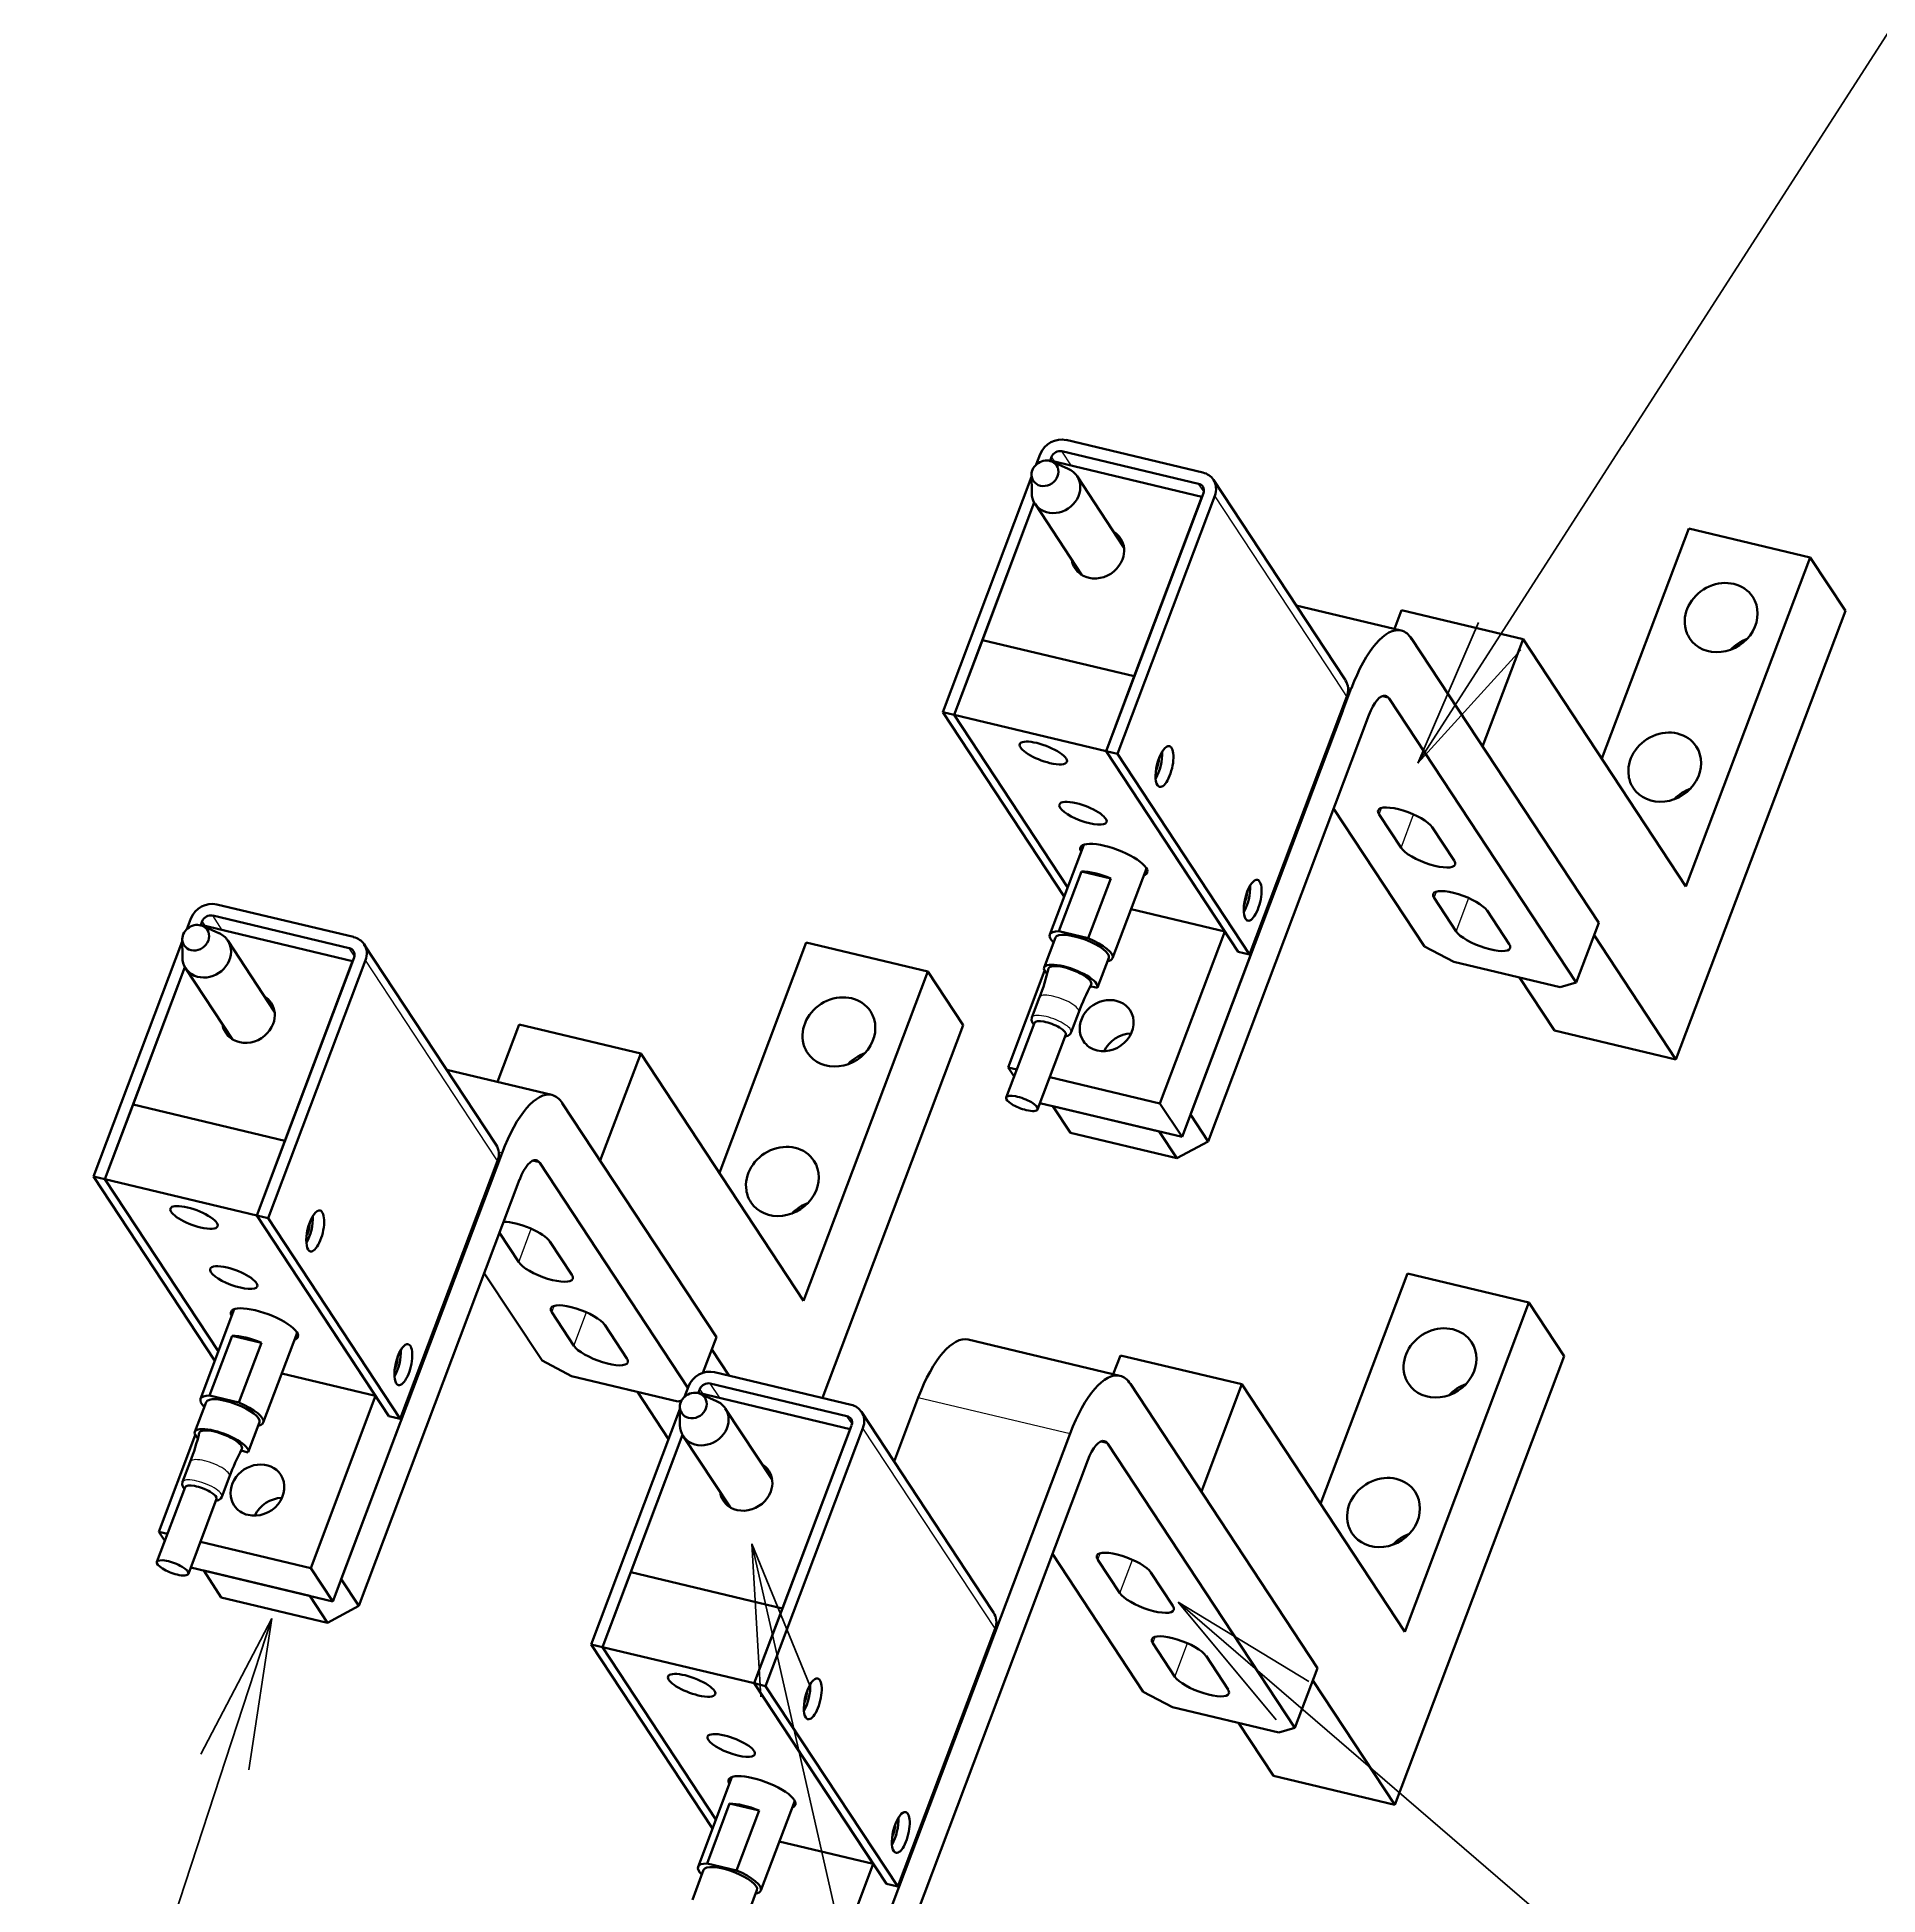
# Model space of a CAD drawing. Header units: millimetres. Extents: x 9439 to 18429, y 1498 to 3280.
# Drawn here: x 11571.8 to 11791.1, y 2044.4 to 2265.9 of the extents above; entities that cross this region are included whole.
import ezdxf

# ---------------------------------------------------------------- set-up
doc = ezdxf.new("R2010")
doc.units = ezdxf.units.MM
doc.layers.add('word_dim', color=253, linetype='Continuous')
doc.styles.get("Standard").update_dxf_attribs({"font": 'romans.shx', "bigfont": 'bigfont.shx'})
doc.dimstyles.new('RS1-6', dxfattribs={"dimscale": 6, "dimtxt": 3.5, "dimasz": 3, "dimexe": 1, "dimexo": 0, "dimgap": 1, "dimtad": 3, "dimdsep": 46, "dimtxsty": 'Standard', "dimblk1": 'OPEN', "dimblk2": 'OPEN', "dimsah": 1, "dimcen": 0, "dimclrd": 256, "dimclre": 256, "dimclrt": 3, "dimadec": 0, "dimazin": 0, "dimtfac": 1, "dimtmove": 0, "dimatfit": 3, "dimldrblk": 'OPEN', "dimfxl": 0, "dimtolj": 1, "dimtzin": 0, "dimarcsym": 0})

# ---------------------------------------------------------------- blocks, each defined once
blk = doc.blocks.new('A$C283119B7')
at = {"color": 7, "lineweight": 35, "ltscale": 0.418454}
for p, q in [((534.61, 93.96), (518.33, 97.84)), ((517.82, 96.51), (534.1, 92.62)), ((433.41, 38.6), (417.12, 42.49)), ((416.62, 41.15), (432.9, 37.26)), ((492.69, -17.16), (476.41, -13.28)), ((475.91, -14.62), (492.19, -18.5))]:
    blk.add_line(p, q, dxfattribs=at)
at = {"color": 7, "lineweight": 35, "ltscale": 0.033514}
for p, q in [((515.23, 96.15), (514.75, 94.9)), ((414.02, 40.8), (413.55, 39.54)), ((473.31, -14.97), (472.84, -16.22))]:
    blk.add_line(p, q, dxfattribs=at)
at = {"color": 7, "lineweight": 35, "ltscale": 0.013005}
for p, q in [((516.4, 95.34), (516.58, 95.83)), ((415.2, 39.99), (415.38, 40.47))]:
    blk.add_line(p, q, dxfattribs=at)
at = {"color": 7, "lineweight": 35, "ltscale": 0.001095}
for p, q in [((516.41, 95.38), (516.4, 95.34)), ((474.5, -15.74), (474.48, -15.78))]:
    blk.add_line(p, q, dxfattribs=at)
at = {"color": 7, "lineweight": 35, "ltscale": 0.46495}
for p, q in [((516.41, 95.38), (534.5, 91.07)), ((403.78, 9.72), (421.87, 5.4)), ((474.5, -15.74), (492.59, -20.05))]:
    blk.add_line(p, q, dxfattribs=at)
at = {"color": 7, "lineweight": 13, "ltscale": 0.017255}
for p, q in [((516.96, 95.25), (516.58, 95.83)), ((415.76, 39.9), (415.38, 40.47)), ((475.05, -15.87), (474.67, -15.29))]:
    blk.add_line(p, q, dxfattribs=at)
at = {"color": 7, "lineweight": 35, "ltscale": 0.053684}
for p, q in [((516.61, 95.27), (518.58, 94.4)), ((514.2, 93.68), (514.22, 91.53)), ((415.41, 39.91), (417.37, 39.05)), ((474.7, -15.85), (476.66, -16.72))]:
    blk.add_line(p, q, dxfattribs=at)
at = {"color": 7, "lineweight": 13, "ltscale": 0.051762}
for p, q in [((518.96, 94.78), (517.82, 96.51)), ((417.76, 39.42), (416.62, 41.15)), ((477.05, -16.35), (475.91, -14.62))]:
    blk.add_line(p, q, dxfattribs=at)
at = {"color": 7, "lineweight": 35}
for p, q in [((514.2, 93.44), (503.63, 65.4)), ((550.28, 71.19), (535.86, 93.1)), ((534.67, 91.51), (523.07, 60.76)), ((524.43, 60.43), (536.03, 91.19)), ((534.5, 91.07), (526.43, 69.67)), ((504.98, 65.07), (514.52, 90.37)), ((592.5, 87.31), (582.15, 59.86)), ((606.97, 83.85), (592.18, 44.63)), ((611.17, 77.48), (590.99, 23.99)), ((581.79, 40.29), (559.49, 74.16)), ((572.76, 74.11), (592.18, 44.63)), ((552.3, 68.24), (533.14, 17.43)), ((540.17, 36.53), (551.77, 67.28)), ((579.1, 33.16), (556.8, 67.03)), ((503.63, 65.4), (518.08, 43.44)), ((518.5, 44.54), (504.98, 65.07)), ((504.98, 65.07), (518.5, 44.54)), ((532.13, 14.76), (551.29, 65.57)), ((554.4, 65.06), (535.24, 14.24)), ((537.24, 39.24), (523.07, 60.76)), ((523.07, 60.76), (538.81, 36.85)), ((524.43, 60.43), (540.17, 36.53)), ((413, 38.08), (402.42, 10.04)), ((449.08, 15.83), (434.65, 37.75)), ((487.36, 37.93), (477.01, 10.48)), ((537.24, 39.24), (529.5, 18.74)), ((433.47, 36.16), (421.87, 5.4)), ((423.23, 5.08), (434.83, 35.83)), ((433.3, 35.71), (425.23, 14.32)), ((403.78, 9.72), (413.32, 35.01)), ((501.83, 34.47), (487.04, -4.75)), ((506.03, 28.1), (489.27, -16.35)), ((467.63, 24.73), (487.04, -4.75)), ((476.65, -9.09), (458.28, 18.8)), ((451.1, 12.89), (431.93, -37.93)), ((438.97, -18.83), (450.57, 11.93)), ((473.25, -15.14), (455.59, 11.67)), ((402.42, 10.04), (416.88, -11.92)), ((417.3, -10.81), (403.78, 9.72)), ((403.78, 9.72), (417.3, -10.81)), ((430.93, -40.6), (450.09, 10.21)), ((453.2, 9.7), (434.03, -41.11)), ((436.04, -16.11), (421.87, 5.4)), ((421.87, 5.4), (437.61, -18.5)), ((423.23, 5.08), (438.97, -18.83)), ((558.99, -1.53), (548.64, -28.97)), ((573.46, -4.98), (558.67, -44.21)), ((577.66, -11.36), (557.49, -64.84)), ((548.28, -48.54), (525.98, -14.68)), ((539.26, -14.72), (558.67, -44.21)), ((436.04, -16.11), (428.3, -36.62)), ((472.29, -17.69), (461.71, -45.72)), ((492.76, -19.61), (481.16, -50.36)), ((508.37, -39.93), (493.94, -18.02)), ((463.07, -46.05), (472.61, -20.75)), ((482.51, -50.69), (494.11, -19.93)), ((492.59, -20.05), (484.52, -41.45)), ((518.79, -20.59), (491.22, -93.69)), ((545.59, -55.67), (523.29, -21.81)), ((520.89, -23.78), (493.32, -96.88)), ((498.25, -74.59), (509.86, -43.84)), ((461.71, -45.72), (476.17, -67.68)), ((476.59, -66.58), (463.07, -46.05)), ((463.07, -46.05), (476.59, -66.58)), ((490.21, -96.37), (509.38, -45.55)), ((495.32, -71.88), (481.16, -50.36)), ((481.16, -50.36), (496.9, -74.27)), ((482.51, -50.69), (498.25, -74.59)), ((495.32, -71.88), (487.59, -92.38))]:
    blk.add_line(p, q, dxfattribs=at)
at = {"color": 7, "lineweight": 35, "ltscale": 0.254054}
for p, q in [((525.21, 85.04), (519.62, 93.53)), ((483.29, -26.08), (477.7, -17.59))]:
    blk.add_line(p, q, dxfattribs=at)
at = {"color": 7, "lineweight": 13, "ltscale": 0.02798}
for p, q in [((534.72, 91.69), (534.1, 92.62)), ((433.52, 36.33), (432.9, 37.26)), ((492.81, -19.44), (492.19, -18.5))]:
    blk.add_line(p, q, dxfattribs=at)
at = {"color": 7, "lineweight": 13}
for p, q in [((550.46, 69.28), (536.03, 91.19)), ((449.26, 13.92), (434.83, 35.83)), ((508.54, -41.85), (494.11, -19.93))]:
    blk.add_line(p, q, dxfattribs=at)
at = {"color": 7, "lineweight": 35, "ltscale": 0.437653}
for p, q in [((514.52, 90.37), (508.34, 73.99)), ((472.61, -20.75), (466.43, -37.13))]:
    blk.add_line(p, q, dxfattribs=at)
at = {"color": 7, "lineweight": 35, "ltscale": 0.254056}
blk.add_line((520.2, 81.74), (514.61, 90.23), dxfattribs=at)
at = {"color": 7, "lineweight": 35, "ltscale": 0.371957}
for p, q in [((606.97, 83.85), (592.5, 87.31)), ((572.76, 74.11), (558.29, 77.57)), ((501.83, 34.47), (487.36, 37.93)), ((467.63, 24.73), (453.15, 28.18)), ((576.52, 27.45), (590.99, 23.99)), ((573.46, -4.98), (558.99, -1.53)), ((539.26, -14.72), (524.78, -11.27)), ((543.01, -61.39), (557.49, -64.84))]:
    blk.add_line(p, q, dxfattribs=at)
at = {"color": 7, "lineweight": 35, "ltscale": 0.190812}
for p, q in [((611.17, 77.48), (606.97, 83.85)), ((506.03, 28.1), (501.83, 34.47)), ((577.66, -11.36), (573.46, -4.98))]:
    blk.add_line(p, q, dxfattribs=at)
at = {"color": 7, "lineweight": 35, "ltscale": 0.321651}
blk.add_line((545.72, 78.12), (558.24, 75.13), dxfattribs=at)
at = {"color": 7, "lineweight": 35, "ltscale": 0.059929}
for p, q in [((557.45, 75.32), (558.29, 77.57)), ((523.94, -13.51), (524.78, -11.27))]:
    blk.add_line(p, q, dxfattribs=at)
at = {"color": 7, "lineweight": 35, "ltscale": 0.238189}
for p, q in [((508.34, 73.99), (504.98, 65.07)), ((526.43, 69.67), (523.07, 60.76)), ((484.52, -41.45), (481.16, -50.36))]:
    blk.add_line(p, q, dxfattribs=at)
at = {"color": 7, "lineweight": 35, "ltscale": 0.464944}
for p, q in [((508.34, 73.99), (526.43, 69.67)), ((508.34, 73.99), (526.43, 69.67)), ((504.98, 65.07), (523.07, 60.76)), ((506.64, -9.38), (524.73, -13.7)), ((463.07, -46.05), (481.16, -50.36))]:
    blk.add_line(p, q, dxfattribs=at)
at = {"color": 7, "lineweight": 35, "ltscale": 0.341763}
for p, q in [((567.94, 61.32), (572.76, 74.11)), ((462.8, 11.94), (467.63, 24.73))]:
    blk.add_line(p, q, dxfattribs=at)
at = {"color": 7, "lineweight": 35, "ltscale": 0.059629}
for p, q in [((551.6, 69.2), (550.28, 71.19)), ((450.39, 13.84), (449.08, 15.83)), ((509.68, -41.92), (508.37, -39.93))]:
    blk.add_line(p, q, dxfattribs=at)
at = {"color": 7, "lineweight": 13, "ltscale": 0.059629}
for p, q in [((551.77, 67.28), (550.46, 69.28)), ((509.86, -43.84), (508.54, -41.85))]:
    blk.add_line(p, q, dxfattribs=at)
at = {"color": 7, "lineweight": 13, "ltscale": 0.010178}
for p, q in [((551.91, 68.34), (552.3, 68.24)), ((450.7, 12.98), (451.1, 12.89))]:
    blk.add_line(p, q, dxfattribs=at)
at = {"color": 7, "lineweight": 13, "ltscale": 0.024027}
for p, q in [((556.8, 67.03), (555.86, 67.25)), ((455.59, 11.67), (454.66, 11.89))]:
    blk.add_line(p, q, dxfattribs=at)
at = {"color": 7, "lineweight": 35, "ltscale": 0.03487}
for p, q in [((503.63, 65.4), (504.98, 65.07)), ((538.81, 36.85), (540.17, 36.53)), ((402.42, 10.04), (403.78, 9.72)), ((421.87, 5.4), (423.23, 5.08)), ((437.61, -18.5), (438.97, -18.83)), ((461.71, -45.72), (463.07, -46.05)), ((481.16, -50.36), (482.51, -50.69)), ((496.9, -74.27), (498.25, -74.59))]:
    blk.add_line(p, q, dxfattribs=at)
at = {"color": 7, "lineweight": 35, "ltscale": 0.00496}
for p, q in [((551.18, 65.73), (551.29, 65.57)), ((449.98, 10.38), (450.09, 10.21))]:
    blk.add_line(p, q, dxfattribs=at)
at = {"color": 7, "lineweight": 35, "ltscale": 0.034876}
blk.add_line((523.07, 60.76), (524.43, 60.43), dxfattribs=at)
at = {"color": 7, "lineweight": 35, "ltscale": 0.49149}
for p, q in [((561.01, 37.48), (550.19, 53.9)), ((527.5, -51.36), (516.69, -34.94))]:
    blk.add_line(p, q, dxfattribs=at)
at = {"color": 7, "lineweight": 13, "ltscale": 0.020516}
for p, q in [((555.6, 53.21), (555.89, 53.98)), ((457.02, -6.13), (457.31, -5.37))]:
    blk.add_line(p, q, dxfattribs=at)
at = {"color": 7, "lineweight": 35, "ltscale": 0.119256}
blk.add_line((558.23, 49.22), (555.6, 53.21), dxfattribs=at)
at = {"color": 7, "lineweight": 13, "ltscale": 0.106448}
for p, q in [((558.23, 49.22), (559.73, 53.21)), ((564.79, 39.26), (566.29, 43.25)), ((453.09, -0.16), (454.59, 3.83)), ((459.65, -10.12), (461.15, -6.13)), ((524.72, -39.61), (526.22, -35.63)), ((531.28, -49.57), (532.78, -45.59))]:
    blk.add_line(p, q, dxfattribs=at)
at = {"color": 7, "lineweight": 35, "ltscale": 0.119259}
for p, q in [((561.94, 51.7), (564.56, 47.71)), ((564.79, 39.26), (562.16, 43.25)), ((568.49, 41.74), (571.12, 37.75)), ((532.13, 14.76), (529.5, 18.74)), ((456.8, 2.32), (459.42, -1.67)), ((463.36, -7.64), (465.98, -11.63)), ((524.72, -39.61), (522.1, -35.63)), ((528.43, -37.14), (531.05, -41.12)), ((531.28, -49.57), (528.65, -45.59)), ((534.99, -47.1), (537.61, -51.08))]:
    blk.add_line(p, q, dxfattribs=at)
at = {"color": 7, "lineweight": 35, "ltscale": 0.286013}
for p, q in [((516.37, 38.89), (520.41, 49.6)), ((523.85, 36.07), (527.89, 46.77)), ((415.17, -16.47), (419.2, -5.76)), ((474.46, -72.23), (478.49, -61.53))]:
    blk.add_line(p, q, dxfattribs=at)
at = {"color": 7, "lineweight": 35, "ltscale": 0.190551}
for p, q in [((517.44, 39.29), (520.13, 46.42)), ((581.79, 40.29), (579.1, 33.16)), ((419.74, -16.9), (422.43, -9.77)), ((475.53, -71.83), (478.22, -64.7)), ((479.03, -72.66), (481.72, -65.53))]:
    blk.add_line(p, q, dxfattribs=at)
at = {"color": 7, "lineweight": 35, "ltscale": 0.090038}
for p, q in [((520.13, 46.42), (523.64, 45.59)), ((418.93, -8.93), (422.43, -9.77)), ((416.24, -16.06), (419.74, -16.9))]:
    blk.add_line(p, q, dxfattribs=at)
at = {"color": 7, "lineweight": 35, "ltscale": 0.190552}
blk.add_line((520.95, 38.46), (523.64, 45.59), dxfattribs=at)
at = {"color": 7, "lineweight": 13, "ltscale": 0.020519}
for p, q in [((562.16, 43.25), (562.45, 44.02)), ((522.1, -35.63), (522.39, -34.86))]:
    blk.add_line(p, q, dxfattribs=at)
at = {"color": 7, "lineweight": 35, "ltscale": 0.001097}
blk.add_line((415.21, 40.03), (415.2, 39.99), dxfattribs=at)
at = {"color": 7, "lineweight": 35, "ltscale": 0.464945}
for p, q in [((415.21, 40.03), (433.3, 35.71)), ((407.14, 18.63), (425.23, 14.32)), ((407.14, 18.63), (425.23, 14.32)), ((466.43, -37.13), (484.52, -41.45)), ((466.43, -37.13), (484.52, -41.45))]:
    blk.add_line(p, q, dxfattribs=at)
at = {"color": 7, "lineweight": 35, "ltscale": 0.28734}
for p, q in [((537.24, 39.24), (526.06, 41.91)), ((436.04, -16.11), (424.86, -13.45)), ((495.32, -71.88), (484.14, -69.21))]:
    blk.add_line(p, q, dxfattribs=at)
at = {"color": 7, "lineweight": 35, "ltscale": 0.053685}
for p, q in [((413, 38.32), (413.01, 36.18)), ((472.28, -17.44), (472.3, -19.59))]:
    blk.add_line(p, q, dxfattribs=at)
at = {"color": 7, "lineweight": 35, "ltscale": 0.254058}
blk.add_line((424, 29.69), (418.41, 38.17), dxfattribs=at)
at = {"color": 7, "lineweight": 35, "ltscale": 0.095278}
blk.add_line((515.69, 34.96), (517.04, 38.52), dxfattribs=at)
at = {"color": 7, "lineweight": 35, "ltscale": 0.090032}
for p, q in [((517.44, 39.29), (520.95, 38.46)), ((478.22, -64.7), (481.72, -65.53)), ((475.53, -71.83), (479.03, -72.66))]:
    blk.add_line(p, q, dxfattribs=at)
at = {"color": 7, "lineweight": 35, "ltscale": 0.443908}
for p, q in [((581.23, 38.82), (590.99, 23.99)), ((547.72, -50.01), (557.49, -64.84))]:
    blk.add_line(p, q, dxfattribs=at)
at = {"color": 7, "lineweight": 35, "ltscale": 0.095275}
for p, q in [((522.05, 32.56), (523.4, 36.12)), ((414.49, -20.4), (415.83, -16.84)), ((420.85, -22.8), (422.2, -19.24)), ((473.78, -76.17), (475.12, -72.6)), ((480.14, -78.57), (481.48, -75))]:
    blk.add_line(p, q, dxfattribs=at)
at = {"color": 7, "lineweight": 35, "ltscale": 0.098898}
for p, q in [((564.51, 35.64), (561.01, 37.48)), ((459.37, -13.74), (455.87, -11.9)), ((531, -53.2), (527.5, -51.36))]:
    blk.add_line(p, q, dxfattribs=at)
at = {"color": 7, "lineweight": 35, "ltscale": 0.325466}
for p, q in [((577.17, 32.62), (564.51, 35.64)), ((531.51, 12.22), (518.85, 15.24)), ((472.03, -16.77), (459.37, -13.74)), ((415.55, -36.93), (428.21, -39.95)), ((543.66, -56.22), (531, -53.2))]:
    blk.add_line(p, q, dxfattribs=at)
at = {"color": 7, "lineweight": 35, "ltscale": 0.437655}
blk.add_line((413.32, 35.01), (407.14, 18.63), dxfattribs=at)
at = {"color": 7, "lineweight": 35, "ltscale": 0.254052}
for p, q in [((418.99, 26.39), (413.4, 34.87)), ((478.28, -29.38), (472.69, -20.89))]:
    blk.add_line(p, q, dxfattribs=at)
at = {"color": 7, "lineweight": 35, "ltscale": 0.307365}
for p, q in [((515.75, 34.56), (511.41, 23.06)), ((414.55, -20.8), (410.21, -32.3))]:
    blk.add_line(p, q, dxfattribs=at)
at = {"color": 7, "lineweight": 35, "ltscale": 0.189059}
for p, q in [((572.36, 33.76), (576.52, 27.45)), ((538.86, -55.07), (543.01, -61.39))]:
    blk.add_line(p, q, dxfattribs=at)
at = {"color": 7, "lineweight": 35, "ltscale": 0.06431}
blk.add_line((514.24, 29), (515.15, 31.41), dxfattribs=at)
at = {"color": 7, "lineweight": 35, "ltscale": 0.01821}
blk.add_line((522.04, 32.53), (521.33, 32.7), dxfattribs=at)
at = {"color": 7, "lineweight": 35, "ltscale": 0.050071}
blk.add_line((577.17, 32.62), (579.1, 33.16), dxfattribs=at)
at = {"color": 7, "lineweight": 35, "ltscale": 0.064309}
blk.add_line((518.92, 27.24), (519.83, 29.64), dxfattribs=at)
at = {"color": 7, "lineweight": 35, "ltscale": 0.183405}
blk.add_line((450.57, 21.32), (453.15, 28.18), dxfattribs=at)
at = {"color": 7, "lineweight": 35, "ltscale": 0.23819}
for p, q in [((511.18, 19.47), (514.54, 28.38)), ((514.92, 18.05), (518.28, 26.97)), ((407.14, 18.63), (403.78, 9.72)), ((413.72, -37.3), (417.08, -28.39)), ((466.43, -37.13), (463.07, -46.05))]:
    blk.add_line(p, q, dxfattribs=at)
at = {"color": 7, "lineweight": 35, "ltscale": 0.321657}
blk.add_line((444.52, 22.76), (457.03, 19.78), dxfattribs=at)
at = {"color": 7, "lineweight": 35, "ltscale": 0.026398}
blk.add_line((512.44, 22.81), (511.41, 23.06), dxfattribs=at)
at = {"color": 7, "lineweight": 35, "ltscale": 0.032356}
blk.add_line((512.13, 21.98), (511.41, 23.06), dxfattribs=at)
at = {"color": 7, "lineweight": 35, "ltscale": 0.33774}
blk.add_line((529.5, 18.74), (516.36, 21.88), dxfattribs=at)
at = {"color": 7, "lineweight": 35, "ltscale": 0.435038}
for p, q in [((532.13, 14.76), (515.2, 18.8)), ((430.93, -40.6), (414, -36.56))]:
    blk.add_line(p, q, dxfattribs=at)
at = {"color": 7, "lineweight": 35, "ltscale": 0.32546}
for p, q in [((516.75, 18.43), (529.41, 15.4)), ((430.31, -43.14), (417.65, -40.12))]:
    blk.add_line(p, q, dxfattribs=at)
at = {"color": 7, "lineweight": 35, "ltscale": 0.095405}
for p, q in [((518.85, 15.24), (516.75, 18.43)), ((434.03, -41.11), (431.93, -37.93)), ((430.31, -43.14), (428.21, -39.95))]:
    blk.add_line(p, q, dxfattribs=at)
at = {"color": 7, "lineweight": 35, "ltscale": 0.095404}
blk.add_line((535.24, 14.24), (533.14, 17.43), dxfattribs=at)
at = {"color": 7, "lineweight": 35, "ltscale": 0.238187}
for p, q in [((425.23, 14.32), (421.87, 5.4)), ((409.98, -35.89), (413.34, -26.98))]:
    blk.add_line(p, q, dxfattribs=at)
at = {"color": 7, "lineweight": 13, "ltscale": 0.059626}
blk.add_line((450.57, 11.93), (449.26, 13.92), dxfattribs=at)
at = {"color": 7, "lineweight": 35, "ltscale": 0.095408}
for p, q in [((531.51, 12.22), (529.41, 15.4)), ((417.65, -40.12), (415.55, -36.93))]:
    blk.add_line(p, q, dxfattribs=at)
at = {"color": 7, "lineweight": 35, "ltscale": 0.105956}
for p, q in [((531.51, 12.22), (535.24, 14.24)), ((430.31, -43.14), (434.03, -41.11))]:
    blk.add_line(p, q, dxfattribs=at)
at = {"color": 7, "lineweight": 35, "ltscale": 0.104271}
blk.add_line((453.09, -0.16), (450.8, 3.33), dxfattribs=at)
at = {"color": 7, "lineweight": 35, "ltscale": 0.312604}
blk.add_line((455.87, -11.9), (448.99, -1.46), dxfattribs=at)
at = {"color": 7, "lineweight": 35, "ltscale": 0.119255}
for p, q in [((459.65, -10.12), (457.02, -6.13)), ((430.93, -40.6), (428.3, -36.62))]:
    blk.add_line(p, q, dxfattribs=at)
at = {"color": 7, "lineweight": 35, "ltscale": 0.286014}
for p, q in [((422.65, -19.29), (426.69, -8.58)), ((481.94, -75.05), (485.98, -64.35))]:
    blk.add_line(p, q, dxfattribs=at)
at = {"color": 7, "lineweight": 35, "ltscale": 0.19055}
blk.add_line((416.24, -16.06), (418.93, -8.93), dxfattribs=at)
at = {"color": 7, "lineweight": 35, "ltscale": 0.113815}
blk.add_line((476.65, -9.09), (475.04, -13.35), dxfattribs=at)
at = {"color": 7, "lineweight": 35, "ltscale": 0.093877}
blk.add_line((476.09, -10.56), (478.16, -13.7), dxfattribs=at)
at = {"color": 7, "lineweight": 35, "ltscale": 0.013006}
blk.add_line((474.48, -15.78), (474.67, -15.29), dxfattribs=at)
at = {"color": 7, "lineweight": 35, "ltscale": 0.341764}
blk.add_line((534.43, -27.51), (539.26, -14.72), dxfattribs=at)
at = {"color": 7, "lineweight": 35, "ltscale": 0.16877}
blk.add_line((467.23, -15.62), (470.94, -21.26), dxfattribs=at)
at = {"color": 7, "lineweight": 35, "ltscale": 0.012412}
blk.add_line((472.03, -16.77), (472.51, -16.63), dxfattribs=at)
at = {"color": 7, "lineweight": 35, "ltscale": 0.204091}
blk.add_line((500.7, -16.28), (497.82, -23.91), dxfattribs=at)
at = {"color": 7, "lineweight": 13, "ltscale": 0.464945}
blk.add_line((500.7, -16.28), (518.79, -20.59), dxfattribs=at)
at = {"color": 7, "lineweight": 13, "ltscale": 0.024033}
blk.add_line((523.29, -21.81), (522.35, -21.58), dxfattribs=at)
at = {"color": 7, "lineweight": 35, "ltscale": 0.064312}
for p, q in [((413.04, -26.35), (413.95, -23.95)), ((417.72, -28.12), (418.63, -25.71))]:
    blk.add_line(p, q, dxfattribs=at)
at = {"color": 7, "lineweight": 35, "ltscale": 0.018204}
blk.add_line((420.84, -22.83), (420.13, -22.66), dxfattribs=at)
at = {"color": 7, "lineweight": 35, "ltscale": 0.026399}
blk.add_line((411.24, -32.55), (410.21, -32.3), dxfattribs=at)
at = {"color": 7, "lineweight": 35, "ltscale": 0.03236}
blk.add_line((410.92, -33.38), (410.21, -32.3), dxfattribs=at)
at = {"color": 7, "lineweight": 35, "ltscale": 0.337746}
blk.add_line((428.3, -36.62), (415.16, -33.48), dxfattribs=at)
at = {"color": 7, "lineweight": 35, "ltscale": 0.004961}
blk.add_line((509.27, -45.39), (509.38, -45.55), dxfattribs=at)
at = {"color": 7, "lineweight": 13, "ltscale": 0.020518}
blk.add_line((528.65, -45.59), (528.94, -44.82), dxfattribs=at)
at = {"color": 7, "lineweight": 35, "ltscale": 0.190553}
blk.add_line((548.28, -48.54), (545.59, -55.67), dxfattribs=at)
at = {"color": 7, "lineweight": 35, "ltscale": 0.050066}
blk.add_line((543.66, -56.22), (545.59, -55.67), dxfattribs=at)
at = {"color": 7, "lineweight": 35}
for points in [[(514.24, 29), (514.2, 28.69), (514.3, 28.37), (514.45, 28.15)], [(518.2, 26.73), (518.53, 26.83), (518.78, 27.01), (518.92, 27.24)], [(413.04, -26.35), (413, -26.67), (413.1, -26.99), (413.25, -27.21)], [(416.99, -28.62), (417.33, -28.53), (417.58, -28.34), (417.72, -28.12)]]:
    blk.add_lwpolyline(points, dxfattribs=at)
for centre, start, end in [((486.27, 42.3), 339.3328, 346.0136), ((548.71, 18.75), 152.6541, 159.3349), ((385.07, -13.05), 339.3328, 346.0136), ((447.51, -36.61), 152.6541, 159.3349)]:
    blk.add_arc(centre, 30.87, start, end, dxfattribs=at)
for centre, major_axis, ratio, start_param, end_param in [((517.49, 95.61), (2.09, 1.37), 0.878887, 0.690249, 2.261045), ((515.8, 93.87), (-1.39, -0.91), 0.878887, 3.657931, 5.766855), ((515.8, 93.87), (-1.39, -0.91), 0.878887, 5.766855, 9.941117), ((517.49, 95.61), (0.835, 0.55), 0.878887, 0.690249, 2.261045), ((517.11, 91.88), (2.51, 1.65), 0.878887, 3.141604, 6.283197), ((517.11, 91.88), (2.51, 1.65), 0.878887, 0.000011, 0.516339), ((533.77, 91.73), (2.09, 1.37), 0.878887, 0.000045, 0.690249), ((533.77, 91.73), (2.09, 1.37), 0.878887, 5.402638, 6.28323), ((517.11, 91.88), (2.51, 1.65), 0.878887, 2.625262, 3.141604), ((533.77, 91.73), (0.835, 0.55), 0.878887, 0.000045, 0.690249), ((533.77, 91.73), (0.835, 0.55), 0.878887, 5.402638, 6.28323), ((522.1, 84.31), (2.71, 1.79), 0.878887, 0.000011, 0.394468), ((522.62, 83.51), (2.71, 1.79), 0.878887, 0.167617, 0.394468), ((522.1, 84.31), (2.71, 1.79), 0.878887, 5.402638, 6.283197), ((522.1, 84.31), (2.71, 1.79), 0.878887, 2.747116, 3.141604), ((522.1, 84.31), (2.71, 1.79), 0.878887, 3.141604, 5.402638), ((522.62, 83.51), (2.71, 1.79), 0.878887, 2.747116, 2.973972), ((596.37, 76.67), (-3.76, -2.47), 0.878887, 3.141552, 5.902638), ((596.37, 76.67), (-3.76, -2.47), 0.878887, 6.283144, 9.424737), ((555.45, 63.46), (-2.79, -11.67), 0.367832, 3.141629, 4.379644), ((596.37, 76.67), (-3.76, -2.47), 0.878887, 5.902638, 6.283144), ((555.45, 63.46), (-2.79, -11.67), 0.367832, 2.808848, 3.141629), ((600.57, 70.29), (3.76, 2.47), 0.878887, 1.304817, 1.836743), ((549.51, 67.82), (2.09, 1.37), 0.878887, 5.402638, 6.28323), ((555.45, 63.46), (-0.93, -3.89), 0.367832, 3.141629, 4.379644), ((555.45, 63.46), (-0.93, -3.89), 0.367832, 2.808848, 3.141629), ((515.6, 60.53), (2.81, -1.06), 0.303739, 6.283165, 9.424758), ((589.65, 58.84), (-3.76, -2.47), 0.878887, 3.141552, 5.902638), ((515.6, 60.53), (2.81, -1.06), 0.303739, 3.141573, 5.108758), ((530.04, 58.92), (0.58, 2.43), 0.367832, 0.000013, 2.808848), ((528.69, 59.24), (0.58, 2.43), 0.367832, 4.002286, 5.422532), ((528.69, 59.24), (0.38, 1.58), 0.367832, 4.379644, 5.21864), ((530.04, 58.92), (0.58, 2.43), 0.367832, 3.141606, 6.283199), ((589.65, 58.84), (-3.76, -2.47), 0.878887, 6.283144, 9.424737), ((515.6, 60.53), (2.81, -1.06), 0.303739, 5.108758, 6.283165), ((528.69, 59.24), (0.38, 1.58), 0.367832, 4.206617, 4.379644), ((589.65, 58.84), (-3.76, -2.47), 0.878887, 5.902638, 6.283144), ((530.04, 58.92), (0.58, 2.43), 0.367832, 2.808848, 3.141606), ((593.85, 52.46), (3.76, 2.47), 0.878887, 1.304817, 1.836743), ((520.32, 53.35), (2.81, -1.06), 0.303739, 3.141573, 6.283165), ((520.32, 53.35), (2.81, -1.06), 0.303739, 1.967165, 3.141573), ((520.32, 53.35), (2.81, -1.06), 0.303739, 6.283165, 8.250351), ((558.77, 52.45), (-3.27, 1.24), 0.303739, 0.00003, 0.396369), ((558.77, 52.45), (-3.27, 1.24), 0.303739, 3.537962, 6.283216), ((524, 47.78), (3.98, -1.5), 0.303739, 3.141573, 3.485912), ((524, 47.78), (3.98, -1.5), 0.303739, 6.283165, 9.424758), ((561.39, 48.47), (-3.27, 1.24), 0.303739, 0.396369, 3.141623), ((561.39, 48.47), (-3.27, 1.24), 0.303739, 3.141623, 3.537962), ((522.8, 44.61), (3.74, -1.41), 0.303739, 1.461805, 2.472526), ((524, 47.78), (3.98, -1.5), 0.303739, 5.938825, 6.283165), ((540.54, 42.98), (-0.58, -2.43), 0.367832, 3.141606, 5.950441), ((539.18, 43.3), (0.58, 2.43), 0.367832, 4.002286, 5.422532), ((540.54, 42.98), (-0.58, -2.43), 0.367832, 0.000013, 3.141606), ((416.28, 40.26), (2.09, 1.37), 0.878887, 0.690249, 2.261045), ((539.18, 43.3), (0.38, 1.58), 0.367832, 4.206617, 4.379644), ((539.18, 43.3), (0.38, 1.58), 0.367832, 4.379644, 5.21864), ((565.33, 42.49), (-3.27, 1.24), 0.303739, 0.00003, 0.396369), ((565.33, 42.49), (-3.27, 1.24), 0.303739, 3.537962, 6.283216), ((414.6, 38.52), (-1.39, -0.91), 0.878887, 3.657931, 5.766855), ((414.6, 38.52), (-1.39, -0.91), 0.878887, 5.766855, 9.941117), ((416.28, 40.26), (0.835, 0.55), 0.878887, 0.690249, 2.261045), ((540.54, 42.98), (-0.58, -2.43), 0.367832, 5.950441, 6.283199), ((415.91, 36.52), (2.51, 1.65), 0.878887, 3.141604, 6.283197), ((415.91, 36.52), (2.51, 1.65), 0.878887, 0.000011, 0.516339), ((432.57, 36.37), (2.09, 1.37), 0.878887, 0.000045, 0.690249), ((432.57, 36.37), (2.09, 1.37), 0.878887, 5.402638, 6.28323), ((520.11, 37.48), (3.74, -1.41), 0.303739, 3.141573, 3.765889), ((520.11, 37.48), (3.74, -1.41), 0.303739, 2.472526, 3.141573), ((520.22, 37.32), (-3.18, 1.2), 0.303739, 3.141573, 6.283165), ((520.11, 37.48), (3.74, -1.41), 0.303739, 6.283165, 7.74499), ((567.95, 38.51), (-3.27, 1.24), 0.303739, 0.396369, 3.141623), ((567.95, 38.51), (-3.27, 1.24), 0.303739, 3.141623, 3.537962), ((415.91, 36.52), (2.51, 1.65), 0.878887, 2.625262, 3.141604), ((432.57, 36.37), (0.835, 0.55), 0.878887, 0.000045, 0.690249), ((432.57, 36.37), (0.835, 0.55), 0.878887, 5.402638, 6.28323), ((520.11, 37.48), (3.74, -1.41), 0.303739, 5.806704, 6.283165), ((518.87, 33.76), (3.18, -1.2), 0.303739, 3.141573, 3.748485), ((518.87, 33.76), (3.18, -1.2), 0.303739, 6.283165, 9.424758), ((518.77, 33.91), (2.54, -0.96), 0.303739, 1.967165, 3.177162), ((518.77, 33.91), (2.54, -0.96), 0.303739, 6.247576, 8.250351), ((420.89, 28.95), (2.71, 1.79), 0.878887, 0.000011, 0.394468), ((491.24, 27.28), (-3.76, -2.47), 0.878887, 3.141552, 5.902638), ((523.15, 28.03), (2.78, 1.83), 0.878887, 6.283166, 9.424759), ((518.77, 33.91), (2.74, -1.03), 0.303739, 5.860982, 6.02233), ((518.87, 33.76), (3.18, -1.2), 0.303739, 6.25839, 6.283165), ((421.42, 28.16), (2.71, 1.79), 0.878887, 0.167617, 0.394468), ((420.89, 28.95), (2.71, 1.79), 0.878887, 5.402638, 6.283197), ((491.24, 27.28), (-3.76, -2.47), 0.878887, 6.283144, 9.424737), ((523.15, 28.03), (2.78, 1.83), 0.878887, 3.831842, 6.283166), ((420.89, 28.95), (2.71, 1.79), 0.878887, 2.747116, 3.141604), ((420.89, 28.95), (2.71, 1.79), 0.878887, 3.141604, 5.402638), ((421.42, 28.16), (2.71, 1.79), 0.878887, 2.747116, 2.973972), ((516.41, 27.67), (1.87, -0.71), 0.303739, 6.283165, 9.424758), ((525.77, 24.05), (2.78, 1.83), 0.878887, 0.955219, 2.186022), ((491.24, 27.28), (-3.76, -2.47), 0.878887, 5.902638, 6.283144), ((495.43, 20.91), (3.76, 2.47), 0.878887, 1.304817, 1.836743), ((523.15, 28.03), (2.78, 1.83), 0.878887, 3.141573, 3.831842), ((454.25, 8.1), (-2.79, -11.67), 0.367832, 3.141629, 4.379644), ((454.25, 8.1), (-2.79, -11.67), 0.367832, 2.808848, 3.141629), ((513.05, 18.76), (1.87, -0.71), 0.303739, 3.141573, 5.108758), ((513.05, 18.76), (1.87, -0.71), 0.303739, 6.283165, 9.424758), ((513.05, 18.76), (1.87, -0.71), 0.303739, 5.108758, 6.283165), ((448.31, 12.47), (2.09, 1.37), 0.878887, 5.402638, 6.28323), ((484.51, 9.46), (-3.76, -2.47), 0.878887, 3.141552, 5.902638), ((454.25, 8.1), (-0.93, -3.89), 0.367832, 3.141629, 4.379644), ((454.25, 8.1), (-0.93, -3.89), 0.367832, 2.808848, 3.141629), ((484.51, 9.46), (-3.76, -2.47), 0.878887, 6.283144, 9.424737), ((414.4, 5.17), (2.81, -1.06), 0.303739, 6.283165, 9.424758), ((484.51, 9.46), (-3.76, -2.47), 0.878887, 5.902638, 6.283144), ((488.71, 3.08), (3.76, 2.47), 0.878887, 1.304817, 1.836743), ((414.4, 5.17), (2.81, -1.06), 0.303739, 3.141573, 5.108758), ((428.84, 3.56), (0.58, 2.43), 0.367832, 0.000013, 2.808848), ((427.49, 3.88), (0.58, 2.43), 0.367832, 4.002286, 5.422532), ((427.49, 3.88), (0.38, 1.58), 0.367832, 4.379644, 5.21864), ((428.84, 3.56), (0.58, 2.43), 0.367832, 3.141606, 6.283199), ((453.63, 3.07), (-3.27, 1.24), 0.303739, 3.537962, 5.613254), ((414.4, 5.17), (2.81, -1.06), 0.303739, 5.108758, 6.283165), ((427.49, 3.88), (0.38, 1.58), 0.367832, 4.206617, 4.379644), ((428.84, 3.56), (0.58, 2.43), 0.367832, 2.808848, 3.141606), ((419.12, -2), (2.81, -1.06), 0.303739, 3.141573, 6.283165), ((419.12, -2), (2.81, -1.06), 0.303739, 1.967165, 3.141573), ((419.12, -2), (2.81, -1.06), 0.303739, 6.283165, 8.250351), ((456.25, -0.91), (-3.27, 1.24), 0.303739, 0.396369, 3.141623), ((456.25, -0.91), (-3.27, 1.24), 0.303739, 3.141623, 3.537962), ((422.79, -7.58), (3.98, -1.5), 0.303739, 3.141573, 3.485912), ((422.79, -7.58), (3.98, -1.5), 0.303739, 6.283165, 9.424758), ((460.19, -6.89), (-3.27, 1.24), 0.303739, 0.00003, 0.396369), ((460.19, -6.89), (-3.27, 1.24), 0.303739, 3.537962, 6.283216), ((562.87, -12.17), (-3.76, -2.47), 0.878887, 3.141552, 5.902638), ((421.6, -10.75), (3.74, -1.41), 0.303739, 1.461805, 2.472526), ((422.79, -7.58), (3.98, -1.5), 0.303739, 5.938825, 6.283165), ((439.34, -12.38), (-0.58, -2.43), 0.367832, 3.141606, 5.950441), ((437.98, -12.05), (0.58, 2.43), 0.367832, 4.002286, 5.422532), ((439.34, -12.38), (-0.58, -2.43), 0.367832, 0.000013, 3.141606), ((462.81, -10.87), (-3.27, 1.24), 0.303739, 0.396369, 3.141623), ((503.85, -21.06), (-2.79, -11.67), 0.367832, 3.141629, 4.379644), ((562.87, -12.17), (-3.76, -2.47), 0.878887, 6.283144, 9.424737), ((437.98, -12.05), (0.38, 1.58), 0.367832, 4.206617, 4.379644), ((437.98, -12.05), (0.38, 1.58), 0.367832, 4.379644, 5.21864), ((462.81, -10.87), (-3.27, 1.24), 0.303739, 3.141623, 3.537962), ((475.57, -15.51), (2.09, 1.37), 0.878887, 0.690249, 2.261045), ((521.94, -25.37), (-2.79, -11.67), 0.367832, 3.141629, 4.379644), ((562.87, -12.17), (-3.76, -2.47), 0.878887, 5.902638, 6.283144), ((439.34, -12.38), (-0.58, -2.43), 0.367832, 5.950441, 6.283199), ((475.57, -15.51), (0.835, 0.55), 0.878887, 0.690249, 2.261045), ((521.94, -25.37), (-2.79, -11.67), 0.367832, 2.808848, 3.141629), ((567.06, -18.54), (3.76, 2.47), 0.878887, 1.304817, 1.836743), ((418.91, -17.88), (3.74, -1.41), 0.303739, 3.141573, 3.765889), ((418.91, -17.88), (3.74, -1.41), 0.303739, 2.472526, 3.141573), ((419.01, -18.04), (-3.18, 1.2), 0.303739, 3.141573, 6.283165), ((418.91, -17.88), (3.74, -1.41), 0.303739, 6.283165, 7.74499), ((473.89, -17.25), (-1.39, -0.91), 0.878887, 3.657931, 5.766855), ((473.89, -17.25), (-1.39, -0.91), 0.878887, 5.766855, 9.941117), ((475.2, -19.24), (2.51, 1.65), 0.878887, 3.141604, 6.283197), ((475.2, -19.24), (2.51, 1.65), 0.878887, 0.000011, 0.516339), ((491.85, -19.39), (2.09, 1.37), 0.878887, 0.000045, 0.690249), ((418.91, -17.88), (3.74, -1.41), 0.303739, 5.806704, 6.283165), ((475.2, -19.24), (2.51, 1.65), 0.878887, 2.625262, 3.141604), ((491.85, -19.39), (0.835, 0.55), 0.878887, 0.000045, 0.690249), ((491.85, -19.39), (0.835, 0.55), 0.878887, 5.402638, 6.28323), ((491.85, -19.39), (2.09, 1.37), 0.878887, 5.402638, 6.28323), ((417.67, -21.6), (3.18, -1.2), 0.303739, 3.141573, 3.748485), ((417.67, -21.6), (3.18, -1.2), 0.303739, 6.283165, 9.424758), ((417.56, -21.44), (2.54, -0.96), 0.303739, 1.967165, 3.177162), ((417.56, -21.44), (2.54, -0.96), 0.303739, 6.247576, 8.250351), ((521.94, -25.37), (-0.93, -3.89), 0.367832, 3.141629, 4.379644), ((521.94, -25.37), (-0.93, -3.89), 0.367832, 2.808848, 3.141629), ((421.95, -27.33), (2.78, 1.83), 0.878887, 6.283166, 9.424759), ((417.56, -21.44), (2.74, -1.03), 0.303739, 5.860982, 6.02233), ((417.67, -21.6), (3.18, -1.2), 0.303739, 6.25839, 6.283165), ((480.18, -26.81), (2.71, 1.79), 0.878887, 0.000011, 0.394468), ((421.95, -27.33), (2.78, 1.83), 0.878887, 3.831842, 6.283166), ((480.71, -27.61), (2.71, 1.79), 0.878887, 0.167617, 0.394468), ((480.18, -26.81), (2.71, 1.79), 0.878887, 5.402638, 6.283197), ((556.14, -30), (-3.76, -2.47), 0.878887, 3.141552, 5.902638), ((415.21, -27.68), (1.87, -0.71), 0.303739, 6.283165, 9.424758), ((424.57, -31.31), (2.78, 1.83), 0.878887, 0.955219, 2.186022), ((480.18, -26.81), (2.71, 1.79), 0.878887, 2.747116, 3.141604), ((480.18, -26.81), (2.71, 1.79), 0.878887, 3.141604, 5.402638), ((480.71, -27.61), (2.71, 1.79), 0.878887, 2.747116, 2.973972), ((556.14, -30), (-3.76, -2.47), 0.878887, 6.283144, 9.424737), ((421.95, -27.33), (2.78, 1.83), 0.878887, 3.141573, 3.831842), ((556.14, -30), (-3.76, -2.47), 0.878887, 5.902638, 6.283144), ((560.34, -36.37), (3.76, 2.47), 0.878887, 1.304817, 1.836743), ((525.26, -36.38), (-3.27, 1.24), 0.303739, 0.00003, 0.396369), ((525.26, -36.38), (-3.27, 1.24), 0.303739, 3.537962, 6.283216), ((411.85, -36.6), (1.87, -0.71), 0.303739, 3.141573, 5.108758), ((411.85, -36.6), (1.87, -0.71), 0.303739, 6.283165, 9.424758), ((411.85, -36.6), (1.87, -0.71), 0.303739, 5.108758, 6.283165), ((527.88, -40.37), (-3.27, 1.24), 0.303739, 0.396369, 3.141623), ((507.59, -43.3), (2.09, 1.37), 0.878887, 5.402638, 6.28323), ((527.88, -40.37), (-3.27, 1.24), 0.303739, 3.141623, 3.537962), ((531.82, -46.34), (-3.27, 1.24), 0.303739, 0.00003, 0.396369), ((531.82, -46.34), (-3.27, 1.24), 0.303739, 3.537962, 6.283216), ((473.69, -50.6), (2.81, -1.06), 0.303739, 3.141573, 5.108758), ((473.69, -50.6), (2.81, -1.06), 0.303739, 6.283165, 9.424758), ((488.13, -52.21), (0.58, 2.43), 0.367832, 0.000013, 2.808848), ((486.77, -51.88), (0.58, 2.43), 0.367832, 4.002286, 5.422532), ((488.13, -52.21), (0.58, 2.43), 0.367832, 3.141606, 6.283199), ((534.44, -50.33), (-3.27, 1.24), 0.303739, 0.396369, 3.141623), ((473.69, -50.6), (2.81, -1.06), 0.303739, 5.108758, 6.283165), ((486.77, -51.88), (0.38, 1.58), 0.367832, 4.206617, 4.379644), ((486.77, -51.88), (0.38, 1.58), 0.367832, 4.379644, 5.21864), ((534.44, -50.33), (-3.27, 1.24), 0.303739, 3.141623, 3.537962), ((488.13, -52.21), (0.58, 2.43), 0.367832, 2.808848, 3.141606), ((478.41, -57.77), (2.81, -1.06), 0.303739, 3.141573, 6.283165), ((478.41, -57.77), (2.81, -1.06), 0.303739, 1.967165, 3.141573), ((478.41, -57.77), (2.81, -1.06), 0.303739, 6.283165, 8.250351), ((482.08, -63.34), (3.98, -1.5), 0.303739, 3.141573, 3.485912), ((482.08, -63.34), (3.98, -1.5), 0.303739, 6.283165, 9.424758), ((480.89, -66.51), (3.74, -1.41), 0.303739, 1.461805, 2.472526), ((482.08, -63.34), (3.98, -1.5), 0.303739, 5.938825, 6.283165), ((498.62, -68.14), (-0.58, -2.43), 0.367832, 3.141606, 5.950441), ((497.27, -67.82), (0.58, 2.43), 0.367832, 4.002286, 5.422532), ((498.62, -68.14), (-0.58, -2.43), 0.367832, 0.000013, 3.141606), ((497.27, -67.82), (0.38, 1.58), 0.367832, 4.206617, 4.379644), ((497.27, -67.82), (0.38, 1.58), 0.367832, 4.379644, 5.21864), ((498.62, -68.14), (-0.58, -2.43), 0.367832, 5.950441, 6.283199), ((478.2, -73.64), (3.74, -1.41), 0.303739, 3.141573, 3.765889), ((478.2, -73.64), (3.74, -1.41), 0.303739, 2.472526, 3.141573), ((478.3, -73.8), (-3.18, 1.2), 0.303739, 3.141573, 6.283165), ((478.2, -73.64), (3.74, -1.41), 0.303739, 6.283165, 7.74499), ((478.2, -73.64), (3.74, -1.41), 0.303739, 5.806704, 6.283165)]:
    blk.add_ellipse(centre, major_axis=major_axis, ratio=ratio, start_param=start_param, end_param=end_param, dxfattribs=at)
at = {"color": 7, "lineweight": 13}
for centre in [(517.49, 30.53), (516.58, 28.12), (416.29, -24.83), (415.38, -27.24)]:
    blk.add_ellipse(centre, major_axis=(2.34, -0.88), ratio=0.303739, start_param=6.283165, end_param=9.424758, dxfattribs=at)
blk = doc.blocks.new('aa1')
for p, q in [((-0.4, 0.0667), (0, 0)), ((0, 0), (-1, 0)), ((-0.4, -0.0667), (0, 0))]:
    blk.add_line(p, q)
blk = doc.blocks.new('aa2')
blk.add_circle((0, 0), 1)
blk = doc.blocks.new('*D272')
at = {"layer": 'DEFPOINTS', "color": 0, "linetype": 'Continuous', "ltscale": 2}
for p in [(11656.97, 2086.26), (11711.03, 1848.45), (11711.03, 1848.45)]:
    blk.add_point(p, dxfattribs=at)
at = {"layer": 'word_dim', "linetype": 'Continuous', "lineweight": -2, "ltscale": 2}
blk.add_line((11666.95, 2042.38), (11701.06, 1892.33), dxfattribs=at)
at = {"layer": 'word_dim', "linetype": 'Continuous', "lineweight": -2, "ltscale": 2, "xscale": 45, "yscale": 45, "zscale": 45}
for name, p, rotation in [('aa1', (11656.97, 2086.26), 102.8063482052178), ('aa2', (11711.03, 1848.45), 282.8063482052178)]:
    blk.add_blockref(name, p, dxfattribs=dict(at, rotation=rotation))
at = {"layer": 'word_dim', "color": 3, "linetype": 'Continuous', "ltscale": 2, "insert": (11684, 1967.36), "char_height": 0.000006, "attachment_point": 5, "rotation": 282.8063}
blk.add_mtext('\\A1;243.88', dxfattribs=at)
blk = doc.blocks.new('_Open')
at = {"color": 0, "lineweight": -2}
for p, q in [((-1, 0.1667), (0, 0)), ((-1, -0.1667), (0, 0)), ((0, 0), (-1, 0))]:
    blk.add_line(p, q, dxfattribs=at)
blk = doc.blocks.new('*D281')
at = {"layer": 'DEFPOINTS', "color": 0, "linetype": 'Continuous', "ltscale": 2}
for p in [(11713.01, 2401.58), (11713.01, 2401.58), (11397.99, 2220.1)]:
    blk.add_point(p, dxfattribs=at)
at = {"layer": 'word_dim', "linetype": 'Continuous', "lineweight": -2, "ltscale": 2}
blk.add_line((11436.98, 2242.56), (11674.02, 2379.12), dxfattribs=at)
at = {"layer": 'word_dim', "linetype": 'Continuous', "lineweight": -2, "ltscale": 2, "xscale": 45, "yscale": 45, "zscale": 45}
for name, p, rotation in [('aa2', (11713.01, 2401.58), 29.9461567147377), ('aa1', (11397.99, 2220.1), 209.9461567147377)]:
    blk.add_blockref(name, p, dxfattribs=dict(at, rotation=rotation))
at = {"layer": 'word_dim', "color": 3, "linetype": 'Continuous', "ltscale": 2, "insert": (11555.5, 2310.84), "char_height": 0.000006, "attachment_point": 5, "rotation": 29.9462}
blk.add_mtext('\\A1;363.56', dxfattribs=at)
blk = doc.blocks.new('*D282')
at = {"layer": 'DEFPOINTS', "color": 0, "linetype": 'Continuous', "ltscale": 2}
for p in [(11599.74, 2077.38), (11530.27, 1864.48), (11530.27, 1864.48)]:
    blk.add_point(p, dxfattribs=at)
at = {"layer": 'word_dim', "linetype": 'Continuous', "lineweight": -2, "ltscale": 2}
blk.add_line((11585.78, 2034.6), (11544.23, 1907.25), dxfattribs=at)
at = {"layer": 'word_dim', "linetype": 'Continuous', "lineweight": -2, "ltscale": 2, "xscale": 45, "yscale": 45, "zscale": 45}
for name, p, rotation in [('aa1', (11599.74, 2077.38), 71.92689384013364), ('aa2', (11530.27, 1864.48), 251.9268938401336)]:
    blk.add_blockref(name, p, dxfattribs=dict(at, rotation=rotation))
at = {"layer": 'word_dim', "color": 3, "linetype": 'Continuous', "ltscale": 2, "insert": (11565.01, 1970.93), "char_height": 0.000006, "attachment_point": 5, "rotation": 71.9269}
blk.add_mtext('\\A1;223.96', dxfattribs=at)
blk = doc.blocks.new('*D283')
at = {"layer": 'DEFPOINTS', "color": 0, "linetype": 'Continuous', "ltscale": 2}
for p in [(11831.86, 2327.84), (11831.86, 2327.84), (11736.33, 2179.33)]:
    blk.add_point(p, dxfattribs=at)
at = {"layer": 'word_dim', "linetype": 'Continuous', "lineweight": -2, "ltscale": 2}
blk.add_line((11760.68, 2217.17), (11807.52, 2289.99), dxfattribs=at)
at = {"layer": 'word_dim', "linetype": 'Continuous', "lineweight": -2, "ltscale": 2, "xscale": 45, "yscale": 45, "zscale": 45}
for name, p, rotation in [('aa2', (11831.86, 2327.84), 57.24942718995663), ('aa1', (11736.33, 2179.33), 237.2494271899566)]:
    blk.add_blockref(name, p, dxfattribs=dict(at, rotation=rotation))
at = {"layer": 'word_dim', "color": 3, "linetype": 'Continuous', "ltscale": 2, "insert": (11784.1, 2253.58), "char_height": 0.000006, "attachment_point": 5, "rotation": 57.2494}
blk.add_mtext('\\A1;176.58', dxfattribs=at)
blk = doc.blocks.new('*D286')
at = {"layer": 'DEFPOINTS', "color": 0, "linetype": 'Continuous', "ltscale": 2}
for p in [(11707.75, 2079.33), (11822.07, 1980.83), (11822.07, 1980.83)]:
    blk.add_point(p, dxfattribs=at)
at = {"layer": 'word_dim', "linetype": 'Continuous', "lineweight": -2, "ltscale": 2}
blk.add_line((11741.84, 2049.96), (11787.98, 2010.21), dxfattribs=at)
at = {"layer": 'word_dim', "linetype": 'Continuous', "lineweight": -2, "ltscale": 2, "xscale": 45, "yscale": 45, "zscale": 45}
for name, p, rotation in [('aa1', (11707.75, 2079.33), 139.2521665461936), ('aa2', (11822.07, 1980.83), 319.2521665461936)]:
    blk.add_blockref(name, p, dxfattribs=dict(at, rotation=rotation))
at = {"layer": 'word_dim', "color": 3, "linetype": 'Continuous', "ltscale": 2, "insert": (11764.91, 2030.08), "char_height": 0.000006, "attachment_point": 5, "rotation": 319.2522}
blk.add_mtext('\\A1;150.9', dxfattribs=at)
blk = doc.blocks.new('*D287')
at = {"layer": 'DEFPOINTS', "color": 0, "linetype": 'Continuous', "ltscale": 2}
for p in [(11581.57, 2469.17), (11581.57, 2469.17), (11427.56, 2255.24)]:
    blk.add_point(p, dxfattribs=at)
at = {"layer": 'word_dim', "linetype": 'Continuous', "lineweight": -2, "ltscale": 2}
blk.add_line((11453.85, 2291.76), (11555.28, 2432.65), dxfattribs=at)
at = {"layer": 'word_dim', "linetype": 'Continuous', "lineweight": -2, "ltscale": 2, "xscale": 45, "yscale": 45, "zscale": 45}
for name, p, rotation in [('aa2', (11581.57, 2469.17), 54.24723056713194), ('aa1', (11427.56, 2255.24), 234.247230567132)]:
    blk.add_blockref(name, p, dxfattribs=dict(at, rotation=rotation))
at = {"layer": 'word_dim', "color": 3, "linetype": 'Continuous', "ltscale": 2, "insert": (11504.57, 2362.2), "char_height": 0.000006, "attachment_point": 5, "rotation": 54.2472}
blk.add_mtext('\\A1;263.6', dxfattribs=at)

msp = doc.modelspace()

# ---------------------------------------------------------------- block references
at = {"layer": 'word_dim', "linetype": 'Continuous', "ltscale": 2}
msp.add_blockref('A$C283119B7', (11176.09, 2120.008), dxfattribs=at)

# ---------------------------------------------------------------- dimensions: what is measured, and where the dimension line sits
at = {"layer": 'word_dim', "color": 3, "linetype": 'Continuous', "ltscale": 2}
for p1, p2, picture, middle in [((11427.556, 2255.244), (11581.574, 2469.166), '*D287', (11504.565, 2362.205)), ((11397.985, 2220.098), (11713.008, 2401.582), '*D281', (11555.496, 2310.84)), ((11736.335, 2179.328), (11831.861, 2327.838), '*D283', (11784.098, 2253.583)), ((11656.971, 2086.264), (11711.03, 1848.446), '*D272', (11684.001, 1967.355)), ((11707.749, 2079.329), (11822.068, 1980.832), '*D286', (11764.909, 2030.08)), ((11599.744, 2077.383), (11530.266, 1864.475), '*D282', (11565.005, 1970.929))]:
    dim = msp.add_aligned_dim(p1=p1, p2=p2, distance=0, dimstyle='RS1-6', override={"dimtxt": 1e-06, "dimasz": 7.5, "dimgap": 0, "dimblk1": 'aa1', "dimblk2": 'aa2', "dimse1": 1, "dimse2": 1}, dxfattribs=at)
    dim.commit()
    dim.dimension.update_dxf_attribs({"geometry": picture, "text_midpoint": middle})

doc.saveas('drawing.dxf')
